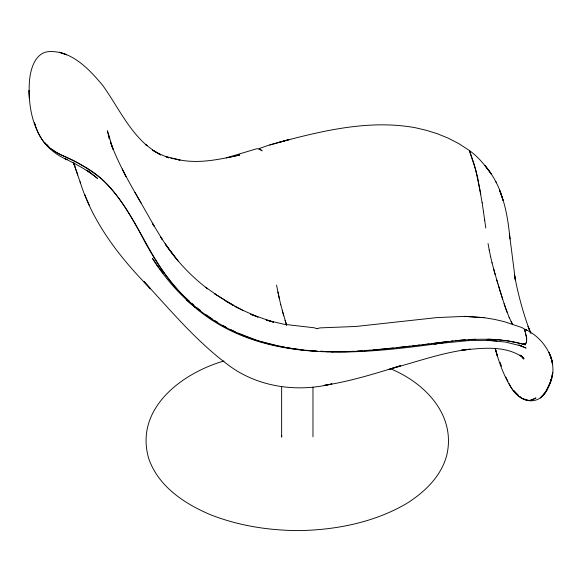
<?xml version="1.0" encoding="UTF-8"?>
<svg xmlns="http://www.w3.org/2000/svg" width="582" height="582" viewBox="0 0 582 582"><rect width="100%" height="100%" fill="white"/><g stroke="black" fill="none" stroke-linecap="round" stroke-linejoin="round"><path stroke-width="0.87" d="M281.783 435.692L281.63 437.111L281.63 386.586M259.201 148.555L269.757 144.86L289.625 139.454L269.692 145.085M223.997 360.978C181.642 373.157 134.202 408.95 148.759 458.638C158.355 486.552 184.77 503.91 210.786 514.852C239.137 525.91 269.59 530.602 299.934 530.588C336.585 529.816 373.76 522.432 405.799 504.012C424.045 492.758 440.858 476.92 446.67 455.641C456.39 415.264 425.151 382.883 390.166 368.639M388.296 369.585L400.569 365.743C375.441 373.513 350.175 381.436 324.109 385.393L331.893 383.953C296.267 392.69 256.466 386.921 227.104 364.114C195.741 340.594 170.511 310.257 144.016 281.659L150.542 288.788C120.372 258.182 92.938 223.328 80.047 181.73M279.229 142.263C323.286 130.564 369.825 119.383 415.475 127.749L426.591 130.368L437.344 133.744L448.176 138.138L458.943 143.71L469.47 150.556L473.879 163.287L477.582 177.146L482.165 202.907M391.148 368.704C417.309 361.677 443.04 352.27 470.089 349.2L461.555 350.182C481.845 348.211 504.689 344.951 522.571 357.173L519.973 355.085L524.062 358.73L521.479 355.835M469.347 150.978L469.87 150.862C478.462 157.125 485.286 165.586 491.455 174.178L484.777 165.353C493.478 175.524 499.763 187.637 503.139 200.579L499.48 190.059C505.969 205.577 508.355 222.324 510.007 238.94M317.226 328.488L320.296 327.877L355.951 326.466L436.951 317.59L464.887 316.368L484.304 317.699L494.358 319.343L504.412 321.715L521.938 327.571L524.528 329.136L526.688 337.895L526.557 342.82L523.771 343.911L526.557 342.82L526.608 338.062L525.553 333.544M530.886 400.067L535.964 397.913C525.786 405.45 514.917 394.167 510.014 385.801C503.241 374.139 498.599 361.313 495.246 348.283M434.448 343.242L438.683 342.703M441.221 342.376L447.944 341.547M429.152 343.897L422.248 344.74M431.8 343.569L433.561 343.351M417.178 345.352L419.709 345.046M407.356 346.472L410.048 346.166M412.747 345.861L416.334 345.453M451.297 341.139L453.007 340.957M455.568 340.681L458.129 340.412M396.633 347.636L406.462 346.574M393.308 347.971L378.904 349.367M372.582 349.935L377.1 349.527M459.838 340.23L465.178 339.801M364.841 350.553L370.778 350.095M354.394 351.244L344.522 351.666M357.028 351.084L362.295 350.75M468.736 339.524L475.618 339.233M331.544 351.826L333.253 351.819M464.887 316.368L484.304 317.699M487.934 339.131L495.886 339.546M519.013 344.944L526.063 348.065L519.209 345.221L521.698 346.057L505.365 342.063L486.85 340.295L487.505 340.332L468.35 340.615L434.056 343.998L442.924 342.922C356.41 354.831 254.69 366.224 186.276 299.534L195.326 307.427C178.427 293.612 164.037 276.843 152.448 258.364L158.311 267.102M486.85 340.295L497.064 340.892M328.168 351.732L320.682 351.244C355.791 353.66 390.842 348.101 425.689 344.457C458.725 340.019 492.947 335.196 525.582 344.813L516.576 342.703M305.776 350.248L317.205 351.201C281.295 349.149 245.058 340.39 214.54 320.747C181.351 300.45 158.108 268.142 140.771 233.979C126.207 207.498 110.107 179.831 82.229 165.499C68.596 156.776 50.576 153.583 41.628 138.756C31.268 122.496 28.394 102.519 29.304 83.546C29.828 71.113 34.411 51.769 49.987 51.558C72.226 50.94 89.686 69.738 102.818 85.525C117.295 105.757 127.887 129.16 147.05 145.704L145.325 144.321L152.724 150.003L160.697 154.965L152.549 150.192M497.654 339.641L502.011 340.157M503.757 340.368L506.369 340.681M292.819 348.494L303.157 349.978M279.382 346.079L284.402 347.01M286.075 347.316L291.095 348.247M170.839 158.195L179.896 159.97L165.353 156.434L168.715 157.838L159.315 153.852L152.564 150.141M179.896 159.97L178.238 159.643C198.804 164.073 219.64 159.388 239.762 155.001L226.252 157.889L256.749 148.737L260.103 149.116L262.096 150.854L259.077 148.963M527.932 400.278L523.378 398.83M507.242 340.783L515.732 342.529M278.545 345.926L258.262 340.848M273.504 322.181L266.192 320.027L284.089 324.29L314.207 327.782L317.343 328.786M273.489 322.152L250.718 314.258L257.993 317.074L242.403 310.119L225.816 301.054L233.389 305.426L214.562 293.714L224.892 300.268M257.433 340.565L237.776 332.933M61.947 155.263C76.118 161.054 89.315 169.107 101.275 178.63M230.748 329.601L235.434 331.827M234.742 306.452L242.883 310.344M56.883 152.782L61.197 154.936M223.059 325.542L226.136 327.164M214.649 320.544L217.704 322.363M56.185 152.324L51.427 148.948M205.722 314.535L212.415 319.045M216.242 294.768L205.715 287.282L207.672 288.832C191.136 276.341 176.819 261.056 165.193 243.916L175.975 258.35M86.929 170.22L97.638 178.521C87.795 170.22 76.3 164.313 64.857 158.58L67.192 159.781C53.006 153.641 40.74 142.306 36.026 127.283M86.987 170.264L91.083 173.305M196.476 307.427L200.746 310.708M518.555 395.454L513.913 390.558M519.806 396.502L521.057 397.557M101.915 179.198C138.923 213.74 149.807 268.047 189.128 300.945M191.798 303.302L193.806 305.07M524.564 329.55L524.797 329.223C545.734 338.36 560.459 364.368 548.862 385.997C540.096 408.906 517.551 402.926 509.163 383.603M46.56 144.372L48.852 146.788M178.223 261.165L167.216 246.775L160.567 236.867L162.487 239.762L152.36 223.117L154.063 226.078C139.047 198.324 121.216 171.85 110.427 142.008L112.981 149.167M157.155 265.377L163.171 273.3M521.166 355.638L523.611 359.014L521.254 355.689M469.47 150.985L475.72 169.973L480.754 194.039M495.74 181.497L496.439 182.704M134.973 192.315L141.077 203.023M73.507 162.611L74.314 164.059L73.608 162.64M511.054 321.497L512.626 324.378M512.698 324.763L509.185 317.43M122.227 168.976L125.923 176.499L125.13 174.847M505.838 377.041L507.962 381.479M73.521 162.873L74.852 165.95L73.608 162.967M530.966 333.573L528.063 326.364L530.311 332.235C523.196 313.516 517.973 294.085 514.372 274.391L515.339 279.877L509.352 233.346M84.703 194.512L89.352 205.41M509.257 317.801L504.07 303.637M505.722 308.671L507.155 312.563M73.296 162.313L80.651 183.461M500.047 362.23L501.488 366.187M73.841 163.469L77.792 175.015M505.46 307.893L498.243 284.991M35.022 124.257L35.771 126.527L34.462 122.555M112.995 149.123L107.415 130.797L109.27 139.011M502.637 299.286L499.72 289.836M285.093 320.384L286.511 324.967M286.591 325.345L280.691 304.532M499.662 289.501L496.672 279.629M497.741 283.318L493.551 268.688M282.205 310.562L283.689 315.837M495.18 274.653L492.008 262.671M551.911 360.862L551.023 357.079L552.471 363.888L552.085 361.618M490.546 256.4L492.066 262.991M280.757 304.873L277.89 291.931M524.768 330.416L525.088 331.82M279.345 298.77L276.552 285.144M489.215 249.976L490.604 256.706M489.266 250.275L488.043 243.48M108.863 136.712L108.456 134.413L108.899 137.054M482.136 202.696L483.475 211.739M483.446 211.521L484.69 220.185M484.653 219.96L485.795 228.049M312.971 387.168L312.971 436.791M552.718 372.778L550.95 380.781L552.718 372.778M551.532 378.511L548.862 385.997L551.532 378.511M549.641 383.953L546.345 390.733L549.641 383.953M547.327 389.06L544.737 393.367L540.343 397.833L544.737 393.367L543.479 394.756L547.327 389.06M65.322 54.315L59.488 52.242L66.588 54.766L65.322 54.315M527.343 330.445L524.949 329.361L527.314 330.467M48.502 146.788L44.618 142.685L48.502 146.788M550.747 356.635L549.117 352.583L552.202 361.218L550.747 356.635M496.111 351.564L495.646 349.935L497.414 356.249L496.111 351.564M29.34 97.034L29.1 90.414L29.391 98.685L29.34 97.034"/></g></svg>
